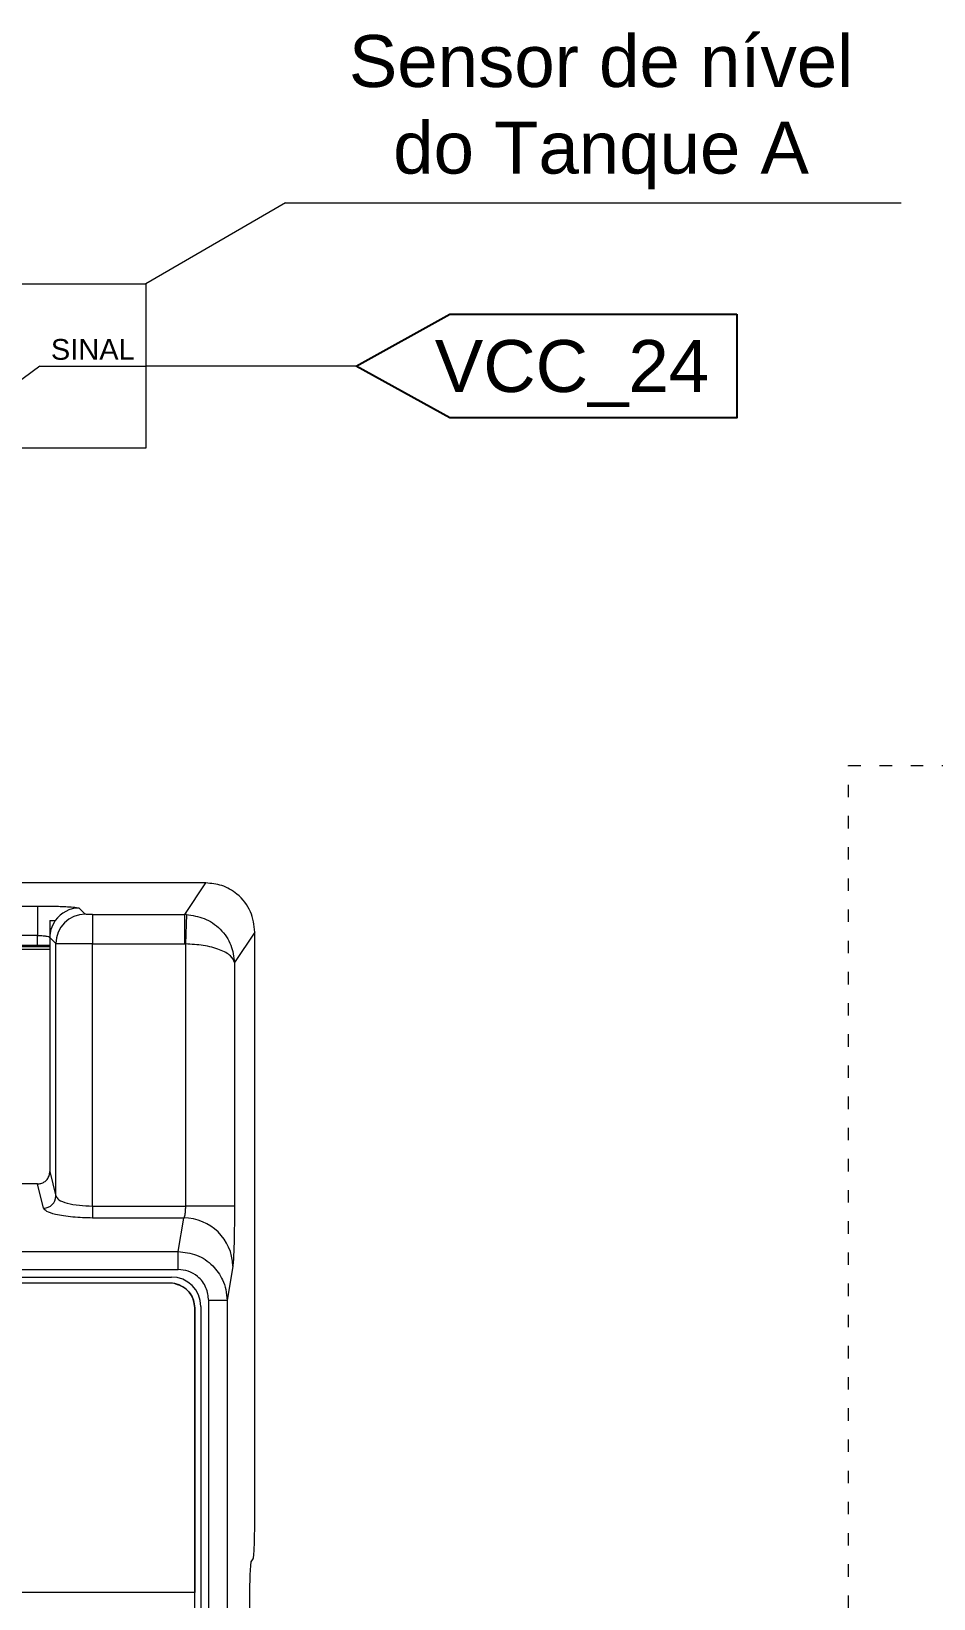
# Model space of a CAD drawing. Header units: millimetres. Extents: x 32696 to 36207, y 16706 to 17911.
# Drawn here: x 35220.9 to 35307.7, y 17550.5 to 17701.4 of the extents above; entities that cross this region are included whole.
import ezdxf
from ezdxf.enums import TextEntityAlignment as Align

# ---------------------------------------------------------------- set-up
doc = ezdxf.new("R2010")
doc.units = ezdxf.units.MM
doc.header["$LTSCALE"] = 0.1
doc.linetypes.add('ACAD_ISO03W100', pattern=[30, 12, -18])
doc.layers.get('0').update_dxf_attribs({"lineweight": 20})
for name, color, linetype, lineweight in [('ALIMENTAÇÃO', 1, 'Continuous', 25), ('ANNOTATION', 252, 'ACAD_ISO03W100', 13), ('GND', 7, 'Continuous', 25)]:
    doc.layers.add(name, color=color, linetype=linetype, lineweight=lineweight)
doc.styles.get("Standard").update_dxf_attribs({"font": 'arial.ttf'})

# ---------------------------------------------------------------- blocks, each defined once
blk = doc.blocks.new('CLP-XP352')
at = {"lineweight": 9}
for p, q in [((35228.046, 17425.014), (35017.141, 17425.014)), ((35227.188, 17423.726), (35228.046, 17425.014)), ((35165.464, 17424.074), (35221.193, 17424.074)), ((35221.193, 17424.074), (35221.193, 17422.876)), ((35222.891, 17423.99), (35223.139, 17423.741)), ((35223.439, 17423.726), (35223.439, 17422.528)), ((35223.439, 17423.726), (35227.188, 17423.726)), ((35227.188, 17422.528), (35227.188, 17423.726)), ((35227.255, 17423.725), (35227.215, 17422.528)), ((35221.694, 17423.488), (35221.694, 17422.79)), ((35221.694, 17423.488), (35221.918, 17423.488)), ((35230.044, 17423.015), (35229.214, 17421.769)), ((35230.044, 17399.476), (35230.044, 17423.015)), ((35221.193, 17422.876), (35220.394, 17422.876)), ((35221.193, 17422.471), (35220.394, 17422.471)), ((35221.694, 17422.414), (35220.394, 17422.414)), ((35220.394, 17422.324), (35221.694, 17422.324)), ((35221.193, 17422.471), (35221.193, 17422.876)), ((35221.692, 17422.471), (35221.193, 17422.471)), ((35221.692, 17422.792), (35221.692, 17422.471)), ((35221.694, 17422.79), (35221.692, 17422.792)), ((35221.692, 17422.471), (35221.694, 17422.471)), ((35221.941, 17422.543), (35221.694, 17422.79)), ((35221.694, 17422.471), (35221.694, 17413.262)), ((35221.941, 17412.259), (35221.941, 17422.543)), ((35223.439, 17411.856), (35223.439, 17422.528)), ((35223.439, 17422.528), (35227.188, 17422.528)), ((35227.188, 17422.528), (35227.215, 17422.528)), ((35227.215, 17422.528), (35227.215, 17411.856)), ((35229.214, 17421.769), (35229.214, 17411.856)), ((35221.198, 17412.757), (35165.459, 17412.757)), ((35221.442, 17411.77), (35221.198, 17412.757)), ((35221.694, 17413.262), (35221.941, 17412.259)), ((35223.439, 17411.856), (35223.439, 17411.367)), ((35223.439, 17411.856), (35227.215, 17411.856)), ((35229.214, 17411.856), (35227.215, 17411.856)), ((35227.146, 17411.367), (35223.439, 17411.367)), ((35226.922, 17410.005), (35227.146, 17411.367)), ((35018.266, 17410.005), (35226.922, 17410.005)), ((35226.922, 17409.271), (35226.922, 17410.005)), ((35018.266, 17409.271), (35226.922, 17409.271)), ((35018.544, 17408.964), (35226.644, 17408.964)), ((35229.145, 17409.411), (35228.913, 17408.003)), ((35226.594, 17408.714), (35134.214, 17408.714)), ((35227.594, 17407.714), (35227.594, 17396.114)), ((35227.594, 17361.414), (35227.594, 17407.714)), ((35227.844, 17407.764), (35227.844, 17349.764)), ((35228.913, 17408.003), (35228.164, 17408.003)), ((35228.164, 17349.525), (35228.164, 17408.003)), ((35228.913, 17408.003), (35228.913, 17349.525)), ((35229.9, 17397.363), (35229.978, 17397.479)), ((35227.594, 17396.114), (35135.214, 17396.114))]:
    blk.add_line(p, q, dxfattribs=at)
for centre, radius, start, end in [((35222.895, 17422.788), 1.202, 90.18119, 144.35922), ((35223.143, 17422.539), 1.202, 90.1836, 179.8164), ((35222.891, 17422.788), 1.199, 177.25441, 179.84298), ((35221.44, 17412.271), 0.501, 270.13939, 358.67334), ((35227.15, 17409.373), 1.995, 1.10752, 90.12341), ((35226.644, 17407.764), 1.2, 0, 90), ((35226.594, 17407.714), 1, 78.76524, 90), ((35226.594, 17407.714), 1, 0, 78.76524)]:
    blk.add_arc(centre, radius, start, end, dxfattribs=at)
for points, knots in [([(35230.044, 17423.015), (35230.009, 17423.298), (35229.935, 17423.887), (35229.395, 17424.558), (35228.723, 17424.948), (35228.266, 17424.992), (35228.046, 17425.014)], [0, 0, 0, 0, 0.270438, 0.562522, 0.789726, 1, 1, 1, 1]), ([(35221.193, 17424.074), (35221.427, 17424.073), (35221.911, 17424.07), (35222.469, 17424.047), (35222.809, 17424.019), (35222.864, 17423.999), (35222.891, 17423.99)], [0, 0, 0, 0, 0.271633, 0.561536, 0.78786, 1, 1, 1, 1]), ([(35223.439, 17423.726), (35223.396, 17423.727), (35223.311, 17423.727), (35223.214, 17423.731), (35223.154, 17423.736), (35223.144, 17423.74), (35223.139, 17423.741)], [0, 0, 0, 0, 0.279478, 0.559071, 0.779499, 1, 1, 1, 1]), ([(35227.255, 17423.725), (35227.242, 17423.726), (35227.22, 17423.726), (35227.198, 17423.726), (35227.188, 17423.726)], [0, 0, 0, 0, 0.559997, 1, 1, 1, 1]), ([(35227.255, 17423.725), (35227.501, 17423.691), (35227.88, 17423.639), (35228.332, 17423.39), (35228.744, 17423.054), (35229.123, 17422.504), (35229.184, 17422.009), (35229.214, 17421.769)], [0, 0, 0, 0, 0.232694, 0.35752, 0.489879, 0.752478, 1, 1, 1, 1]), ([(35221.918, 17423.488), (35221.846, 17423.367), (35221.719, 17423.15), (35221.701, 17422.9), (35221.694, 17422.79)], [0, 0, 0, 0, 0.559828, 1, 1, 1, 1]), ([(35221.193, 17422.876), (35221.255, 17422.875), (35221.381, 17422.872), (35221.538, 17422.854), (35221.631, 17422.832), (35221.679, 17422.811), (35221.688, 17422.798), (35221.692, 17422.792)], [0, 0, 0, 0, 0.241656, 0.496776, 0.712744, 0.847551, 1, 1, 1, 1]), ([(35223.439, 17422.528), (35223.285, 17422.528), (35222.953, 17422.529), (35222.566, 17422.531), (35222.29, 17422.534), (35222.113, 17422.536), (35221.982, 17422.539), (35221.955, 17422.542), (35221.941, 17422.543)], [0, 0, 0, 0, 0.202963, 0.436835, 0.565937, 0.702835, 0.847525, 1, 1, 1, 1]), ([(35229.214, 17421.769), (35229.179, 17421.862), (35229.108, 17422.054), (35228.72, 17422.267), (35228.303, 17422.396), (35227.847, 17422.493), (35227.465, 17422.514), (35227.215, 17422.528)], [0, 0, 0, 0, 0.247538, 0.510154, 0.640141, 0.764985, 1, 1, 1, 1]), ([(35221.198, 17412.757), (35221.244, 17412.76), (35221.34, 17412.768), (35221.475, 17412.833), (35221.594, 17412.942), (35221.678, 17413.091), (35221.689, 17413.207), (35221.694, 17413.262)], [0, 0, 0, 0, 0.175536, 0.364414, 0.560086, 0.787708, 1, 1, 1, 1]), ([(35221.941, 17412.259), (35221.97, 17412.208), (35222.03, 17412.102), (35222.377, 17411.967), (35222.871, 17411.875), (35223.254, 17411.862), (35223.439, 17411.856)], [0, 0, 0, 0, 0.245073, 0.506175, 0.760513, 1, 1, 1, 1]), ([(35223.439, 17411.367), (35223.163, 17411.375), (35222.591, 17411.389), (35221.935, 17411.497), (35221.537, 17411.632), (35221.473, 17411.725), (35221.442, 17411.77)], [0, 0, 0, 0, 0.269158, 0.558287, 0.785782, 1, 1, 1, 1]), ([(35227.215, 17411.856), (35227.214, 17411.801), (35227.212, 17411.687), (35227.197, 17411.541), (35227.175, 17411.422), (35227.156, 17411.387), (35227.146, 17411.367)], [0, 0, 0, 0, 0.243555, 0.497846, 0.725209, 1, 1, 1, 1]), ([(35229.214, 17411.856), (35229.213, 17411.546), (35229.21, 17410.908), (35229.192, 17410.144), (35229.169, 17409.626), (35229.153, 17409.481), (35229.145, 17409.411)], [0, 0, 0, 0, 0.273363, 0.5613078, 0.7863368, 1, 1, 1, 1]), ([(35226.922, 17410.005), (35227.178, 17409.975), (35227.699, 17409.915), (35228.342, 17409.469), (35228.707, 17408.941), (35228.883, 17408.444), (35228.903, 17408.154), (35228.913, 17408.003)], [0, 0, 0, 0, 0.244924, 0.497866, 0.721668, 0.854122, 1, 1, 1, 1]), ([(35228.164, 17408.003), (35228.142, 17408.183), (35228.097, 17408.555), (35227.763, 17408.981), (35227.345, 17409.229), (35227.06, 17409.258), (35226.922, 17409.271)], [0, 0, 0, 0, 0.274164, 0.565198, 0.790399, 1, 1, 1, 1]), ([(35226.789, 17408.695), (35226.911, 17408.655), (35227.156, 17408.577), (35227.411, 17408.317), (35227.566, 17408.021), (35227.584, 17407.817), (35227.594, 17407.714)], [0, 0, 0, 0, 0.279462, 0.554992, 0.773902, 1, 1, 1, 1]), ([(35229.978, 17397.479), (35229.987, 17397.526), (35230.007, 17397.625), (35230.029, 17398.165), (35230.042, 17398.82), (35230.043, 17399.263), (35230.044, 17399.476)], [0, 0, 0, 0, 0.270989, 0.562356, 0.789142, 1, 1, 1, 1]), ([(35229.834, 17395.366), (35229.835, 17395.64), (35229.838, 17396.21), (35229.856, 17396.868), (35229.878, 17397.267), (35229.893, 17397.332), (35229.9, 17397.363)], [0, 0, 0, 0, 0.270842, 0.562165, 0.789022, 1, 1, 1, 1])]:
    blk.add_open_spline(points, degree=3, knots=knots, dxfattribs=at)
blk = doc.blocks.new('COMMAND_TAG')
blk.add_lwpolyline([(34954.4, 17316.02), (34954.4, 17306.02), (34981.99, 17306.02), (34991.02, 17311.02), (34981.99, 17316.02), (34954.4, 17316.02)])
blk.add_attdef('NAME', text='', height=5).set_placement((34970.55, 17311.02), align=Align.MIDDLE_CENTER)
blk = doc.blocks.new('SENSOR')
at = {"layer": 'GND'}
h = blk.add_hatch(color=256, dxfattribs=at)
h.dxf.hatch_style = 1
h.paths.add_polyline_path([(35221.71, 17668.49, 1), (35222.01, 17668.49, 1)])
h = blk.add_hatch(color=256, dxfattribs=at)
h.dxf.hatch_style = 1
h.paths.add_polyline_path([(35221.71, 17658.67, 1), (35222.01, 17658.67, 1)])
at = {"lineweight": 20}
for p, q in [((35221.86, 17668.49), (35212.26, 17668.49)), ((35228.46, 17663.58), (35221.86, 17658.67)), ((35225.04, 17661.03), (35225.04, 17663.46)), ((35225.29, 17661.22), (35225.29, 17663.46)), ((35228.46, 17663.58), (35238.67, 17663.58)), ((35221.86, 17658.67), (35212.26, 17658.67))]:
    blk.add_line(p, q, dxfattribs=at)
blk.add_lwpolyline([(35212.26, 17655.67), (35212.26, 17671.49), (35238.67, 17671.49), (35238.67, 17655.67)], close=True, dxfattribs=at)
blk.add_circle((35225.16, 17664.12), 0.668, dxfattribs=at)
for s, p in [('ALTO', (35217.06, 17668.49)), ('SINAL', (35233.57, 17663.58)), ('BAIXO', (35217.06, 17658.67))]:
    blk.add_text(s, height=2).set_placement(p, align=Align.BOTTOM_CENTER)

msp = doc.modelspace()

# ---------------------------------------------------------------- linework, layer by layer
at = {"lineweight": 20}
for q in [(35231.87, 17677.07), (35304.55, 17684.85)]:
    msp.add_line((35245.31, 17684.85), q, dxfattribs=at)
at = {"layer": 'ALIMENTAÇÃO', "lineweight": 20}
msp.add_line((35252.1, 17669.16), (35231.87, 17669.16), dxfattribs=at)
at = {"layer": 'ANNOTATION', "lineweight": 20}
msp.add_lwpolyline([(35299.46, 17630.71), (35537.26, 17630.71), (35537.26, 17420.66), (35299.46, 17420.66)], close=True, dxfattribs=at)

# ---------------------------------------------------------------- block references
at = {"lineweight": 20}
msp.add_blockref('SENSOR', (-6.8, 5.58), dxfattribs=at)
at = {"xscale": 2.3625, "yscale": 2.3625, "zscale": 2.3625}
msp.add_blockref('CLP-XP352', (-47988.62, -23547.18), dxfattribs=at)
at = {"layer": 'ALIMENTAÇÃO', "lineweight": 20}
ref = msp.add_blockref('COMMAND_TAG', (70243.12, 358.14), dxfattribs=dict(at, xscale=-1))
ref.add_attrib('NAME', 'VCC_24', dxfattribs={"layer": '0', "height": 5}).set_placement((35272.87, 17669.16), align=Align.MIDDLE_CENTER)

# ---------------------------------------------------------------- texts
at = {"lineweight": 20, "insert": (35249.65, 17701.01), "char_height": 5, "width": 52.0316, "attachment_point": 1}
msp.add_mtext('\\pxqc;Sensor de nível do Tanque A', dxfattribs=at)

doc.saveas('drawing.dxf')
